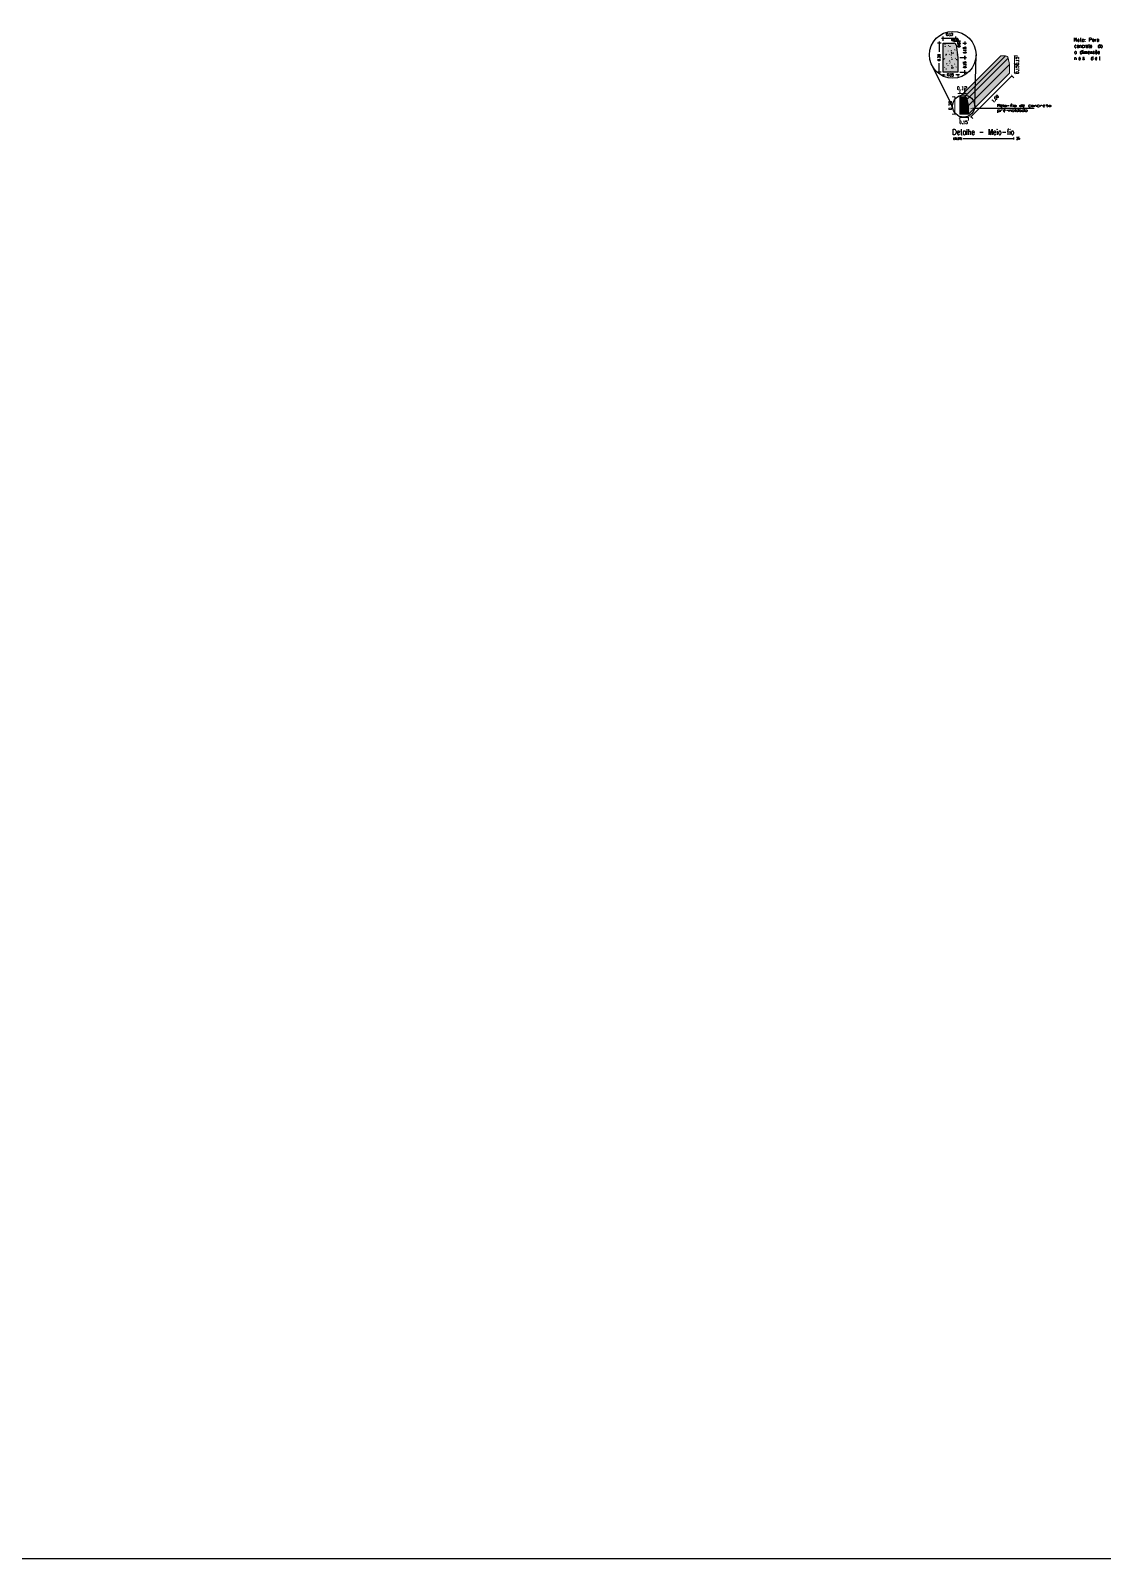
# Model space of a CAD drawing. Header units: feet. Extents: x 203667 to 205527, y 9204857 to 9205156.
# Drawn here: x 203701.42 to 203719.94, y 9204889.59 to 9204915.99 of the extents above; entities that cross this region are included whole.
import ezdxf

# ---------------------------------------------------------------- set-up
doc = ezdxf.new("R2010")
doc.units = ezdxf.units.FT
doc.header["$LTSCALE"] = 0.3
doc.header["$MEASUREMENT"] = 0
doc.linetypes.add('CONTINUO', pattern=[0])
for name, color, linetype in [('Estacas', 7, 'CONTINUO'), ('PDF2_0', 7, 'Continuous'), ('PDF2_A_Cotas', 7, 'Continuous'), ('PDF2_A_Texto', 7, 'Continuous')]:
    doc.layers.add(name, color=color, linetype=linetype)

msp = doc.modelspace()

# ---------------------------------------------------------------- hatches: boundary and pattern name
at = {"layer": 'PDF2_0', "transparency": 33554559}
for points in [[(203717.197, 9204915.863), (203717.195, 9204915.864), (203717.183, 9204915.851), (203717.184, 9204915.85)], [(203717.366, 9204915.8), (203717.367, 9204915.797), (203717.38, 9204915.81), (203717.379, 9204915.811)], [(203717.402, 9204915.851), (203717.403, 9204915.85), (203717.416, 9204915.863), (203717.415, 9204915.864)], [(203717.417, 9204915.81), (203717.416, 9204915.811), (203717.403, 9204915.8), (203717.405, 9204915.797)], [(203717.123, 9204915.765), (203717.124, 9204915.766), (203717.112, 9204915.778), (203717.11, 9204915.777)], [(203717.436, 9204915.778), (203717.435, 9204915.776), (203717.448, 9204915.765), (203717.449, 9204915.766)], [(203717.448, 9204915.731), (203717.449, 9204915.732), (203717.436, 9204915.744), (203717.435, 9204915.743)], [(203717.568, 9204915.765), (203717.57, 9204915.766), (203717.558, 9204915.778), (203717.557, 9204915.777)], [(203718.438, 9204915.53), (203718.441, 9204915.534), (203718.406, 9204915.569), (203718.402, 9204915.565)], [(203717.112, 9204915.278), (203717.11, 9204915.276), (203717.123, 9204915.264), (203717.124, 9204915.265)], [(203717.557, 9204915.527), (203717.568, 9204915.514), (203717.57, 9204915.515), (203717.558, 9204915.528)], [(203717.558, 9204915.278), (203717.557, 9204915.276), (203717.568, 9204915.264), (203717.57, 9204915.265)], [(203718.441, 9204915.384), (203718.406, 9204915.419), (203718.402, 9204915.414), (203718.438, 9204915.38)], [(203717.197, 9204915.227), (203717.195, 9204915.228), (203717.183, 9204915.216), (203717.184, 9204915.215)], [(203717.433, 9204915.216), (203717.434, 9204915.215), (203717.447, 9204915.227), (203717.446, 9204915.228)], [(203718.373, 9204915.183), (203718.379, 9204915.183), (203718.379, 9204915.233), (203718.373, 9204915.233)], [(203718.406, 9204915.268), (203718.402, 9204915.265), (203718.438, 9204915.229), (203718.441, 9204915.234)], [(203717.407, 9204914.823), (203717.411, 9204914.826), (203717.376, 9204914.861), (203717.373, 9204914.858)], [(203717.458, 9204914.886), (203717.461, 9204914.881), (203717.496, 9204914.916), (203717.493, 9204914.92)], [(203717.576, 9204914.916), (203717.571, 9204914.92), (203717.537, 9204914.886), (203717.541, 9204914.881)], [(203717.376, 9204914.561), (203717.373, 9204914.558), (203717.407, 9204914.523), (203717.411, 9204914.526)], [(203717.496, 9204914.5), (203717.493, 9204914.504), (203717.458, 9204914.469), (203717.461, 9204914.466)], [(203717.607, 9204914.469), (203717.612, 9204914.466), (203717.647, 9204914.5), (203717.642, 9204914.504)], [(203717.671, 9204914.525), (203717.666, 9204914.525), (203717.666, 9204914.476), (203717.671, 9204914.476)]]:
    msp.add_hatch(color=256, dxfattribs=at).paths.add_polyline_path(points)
at = {"layer": 'PDF2_0', "true_color": 0xf2f2f2, "transparency": 33554559}
msp.add_hatch(color=7, dxfattribs=at).paths.add_polyline_path([(203717.383, 9204915.771), (203717.19, 9204915.771), (203717.19, 9204915.271), (203717.44, 9204915.271), (203717.44, 9204915.521), (203717.411, 9204915.738), (203717.409, 9204915.749), (203717.406, 9204915.754), (203717.403, 9204915.759), (203717.399, 9204915.764), (203717.394, 9204915.767)])
at = {"layer": 'PDF2_A_Cotas', "true_color": 0xdfdfdf, "transparency": 33554559}
msp.add_hatch(color=254, dxfattribs=at).paths.add_polyline_path([(203718.334, 9204915.4), (203718.312, 9204915.509), (203718.31, 9204915.518), (203718.305, 9204915.527), (203718.298, 9204915.535), (203718.291, 9204915.541), (203718.282, 9204915.546), (203718.273, 9204915.549), (203718.184, 9204915.549), (203717.477, 9204914.842), (203717.557, 9204914.842), (203717.566, 9204914.841), (203717.576, 9204914.838), (203717.584, 9204914.834), (203717.592, 9204914.827), (203717.598, 9204914.82), (203717.602, 9204914.811), (203717.605, 9204914.802), (203717.628, 9204914.692), (203717.736, 9204914.802), (203717.746, 9204914.811), (203717.777, 9204914.841), (203717.628, 9204914.692), (203717.628, 9204914.542), (203717.777, 9204914.692), (203718.334, 9204915.249)])
at = {"layer": 'PDF2_A_Cotas', "true_color": 0xc6c7ca, "transparency": 33554559}
msp.add_hatch(color=9, dxfattribs=at).paths.add_polyline_path([(203717.557, 9204914.842), (203717.477, 9204914.842), (203717.477, 9204914.542), (203717.628, 9204914.542), (203717.628, 9204914.692), (203717.605, 9204914.802), (203717.602, 9204914.811), (203717.598, 9204914.82), (203717.592, 9204914.827), (203717.584, 9204914.834), (203717.576, 9204914.838), (203717.566, 9204914.841)])

# ---------------------------------------------------------------- linework, layer by layer
at = {"layer": 'Estacas'}
msp.add_lwpolyline([(203667.39, 9204889.591), (203738.497, 9204889.591), (203738.497, 9204941.978), (203667.39, 9204941.978)], close=True, dxfattribs=at)
at = {"layer": 'PDF2_0', "lineweight": 25}
for points in [[(203717.161, 9204915.857), (203717.438, 9204915.857)], [(203717.19, 9204915.809), (203717.19, 9204915.886)], [(203717.282, 9204915.899), (203717.282, 9204915.905)], [(203717.296, 9204915.934), (203717.303, 9204915.94), (203717.303, 9204915.899)], [(203717.296, 9204915.899), (203717.31, 9204915.899)], [(203717.324, 9204915.934), (203717.33, 9204915.94), (203717.345, 9204915.94), (203717.351, 9204915.934), (203717.351, 9204915.926), (203717.345, 9204915.919), (203717.338, 9204915.919)], [(203717.345, 9204915.919), (203717.351, 9204915.913), (203717.351, 9204915.905), (203717.345, 9204915.899), (203717.33, 9204915.899), (203717.324, 9204915.905)], [(203717.374, 9204915.805), (203717.361, 9204915.805)], [(203717.373, 9204915.806), (203717.373, 9204915.813)], [(203717.374, 9204915.805), (203717.374, 9204915.833)], [(203717.374, 9204915.805), (203717.411, 9204915.805)], [(203717.41, 9204915.857), (203717.41, 9204915.886)], [(203717.411, 9204915.805), (203717.411, 9204915.833)], [(203717.411, 9204915.805), (203717.423, 9204915.805)], [(203717.421, 9204915.841), (203717.428, 9204915.848), (203717.441, 9204915.848), (203717.449, 9204915.841), (203717.449, 9204915.834), (203717.441, 9204915.827), (203717.428, 9204915.827), (203717.421, 9204915.82), (203717.421, 9204915.806), (203717.449, 9204915.806)], [(203717.448, 9204915.786), (203717.441, 9204915.793), (203717.441, 9204915.807), (203717.448, 9204915.813), (203717.455, 9204915.813), (203717.462, 9204915.807), (203717.462, 9204915.793), (203717.469, 9204915.786), (203717.483, 9204915.786), (203717.483, 9204915.813)], [(203717.153, 9204915.771), (203717.088, 9204915.771)], [(203717.104, 9204915.514), (203717.096, 9204915.521), (203717.096, 9204915.535), (203717.104, 9204915.541), (203717.11, 9204915.541), (203717.118, 9204915.535), (203717.118, 9204915.528)], [(203717.118, 9204915.801), (203717.118, 9204915.619)], [(203717.118, 9204915.535), (203717.125, 9204915.541), (203717.131, 9204915.541), (203717.139, 9204915.535), (203717.139, 9204915.521), (203717.131, 9204915.514)], [(203717.411, 9204915.738), (203717.44, 9204915.521), (203717.44, 9204915.271), (203717.19, 9204915.271), (203717.19, 9204915.771), (203717.377, 9204915.771)], [(203717.442, 9204915.771), (203717.442, 9204915.784)], [(203717.442, 9204915.771), (203717.471, 9204915.771)], [(203717.442, 9204915.771), (203717.442, 9204915.738)], [(203717.442, 9204915.738), (203717.471, 9204915.738)], [(203717.442, 9204915.738), (203717.442, 9204915.725)], [(203717.483, 9204915.737), (203717.476, 9204915.737)], [(203717.528, 9204915.771), (203717.593, 9204915.771)], [(203717.577, 9204915.67), (203717.584, 9204915.678), (203717.584, 9204915.692), (203717.577, 9204915.698), (203717.563, 9204915.698), (203717.557, 9204915.692), (203717.557, 9204915.67), (203717.542, 9204915.67), (203717.542, 9204915.698)], [(203717.549, 9204915.643), (203717.542, 9204915.649), (203717.584, 9204915.649)], [(203717.563, 9204915.801), (203717.563, 9204915.74)], [(203717.563, 9204915.492), (203717.563, 9204915.552)], [(203717.563, 9204915.55), (203717.563, 9204915.49)], [(203717.584, 9204915.629), (203717.577, 9204915.629)], [(203717.584, 9204915.643), (203717.584, 9204915.657)], [(203717.734, 9204914.681), (203717.758, 9204915.568)], [(203717.35, 9204914.681), (203716.992, 9204915.389)], [(203717.118, 9204915.242), (203717.118, 9204915.424)], [(203717.139, 9204915.5), (203717.131, 9204915.5)], [(203717.477, 9204915.521), (203717.593, 9204915.521)], [(203717.477, 9204915.521), (203717.593, 9204915.521)], [(203717.577, 9204915.42), (203717.584, 9204915.427), (203717.584, 9204915.441), (203717.577, 9204915.448), (203717.563, 9204915.448), (203717.557, 9204915.441), (203717.557, 9204915.42), (203717.542, 9204915.42), (203717.542, 9204915.448)], [(203717.549, 9204915.392), (203717.542, 9204915.4), (203717.584, 9204915.4)], [(203717.563, 9204915.242), (203717.563, 9204915.302)], [(203717.584, 9204915.378), (203717.577, 9204915.378)], [(203717.584, 9204915.392), (203717.584, 9204915.406)], [(203717.153, 9204915.271), (203717.088, 9204915.271)], [(203717.161, 9204915.221), (203717.221, 9204915.221)], [(203717.19, 9204915.234), (203717.19, 9204915.192)], [(203717.297, 9204915.202), (203717.297, 9204915.209)], [(203717.311, 9204915.237), (203717.319, 9204915.244), (203717.319, 9204915.202)], [(203717.311, 9204915.202), (203717.325, 9204915.202)], [(203717.339, 9204915.209), (203717.346, 9204915.202), (203717.36, 9204915.202), (203717.367, 9204915.209), (203717.367, 9204915.223), (203717.36, 9204915.23), (203717.339, 9204915.23), (203717.339, 9204915.244), (203717.367, 9204915.244)], [(203717.469, 9204915.221), (203717.409, 9204915.221)], [(203717.44, 9204915.234), (203717.44, 9204915.192)], [(203717.477, 9204915.271), (203717.593, 9204915.271)], [(203717.628, 9204914.542), (203717.477, 9204914.542)]]:
    msp.add_lwpolyline(points, dxfattribs=at)
for points in [[(203717.254, 9204915.899), (203717.248, 9204915.905), (203717.248, 9204915.934), (203717.254, 9204915.94), (203717.262, 9204915.94), (203717.268, 9204915.934), (203717.268, 9204915.905), (203717.262, 9204915.899)], [(203717.344, 9204915.806), (203717.338, 9204915.813), (203717.338, 9204915.841), (203717.344, 9204915.848), (203717.351, 9204915.848), (203717.358, 9204915.841), (203717.358, 9204915.813), (203717.351, 9204915.806)], [(203717.393, 9204915.806), (203717.386, 9204915.813), (203717.386, 9204915.841), (203717.393, 9204915.848), (203717.4, 9204915.848), (203717.406, 9204915.841), (203717.406, 9204915.813), (203717.4, 9204915.806)], [(203717.139, 9204915.563), (203717.131, 9204915.556), (203717.104, 9204915.556), (203717.096, 9204915.563), (203717.096, 9204915.57), (203717.104, 9204915.576), (203717.131, 9204915.576), (203717.139, 9204915.57)], [(203717.483, 9204915.758), (203717.476, 9204915.751), (203717.448, 9204915.751), (203717.441, 9204915.758), (203717.441, 9204915.765), (203717.448, 9204915.772), (203717.476, 9204915.772), (203717.483, 9204915.765)], [(203717.483, 9204915.71), (203717.476, 9204915.702), (203717.448, 9204915.702), (203717.441, 9204915.71), (203717.441, 9204915.716), (203717.448, 9204915.723), (203717.476, 9204915.723), (203717.483, 9204915.716)], [(203717.584, 9204915.601), (203717.577, 9204915.594), (203717.549, 9204915.594), (203717.542, 9204915.601), (203717.542, 9204915.608), (203717.549, 9204915.614), (203717.577, 9204915.614), (203717.584, 9204915.608)], [(203717.139, 9204915.473), (203717.131, 9204915.465), (203717.104, 9204915.465), (203717.096, 9204915.473), (203717.096, 9204915.479), (203717.104, 9204915.486), (203717.131, 9204915.486), (203717.139, 9204915.479)], [(203717.584, 9204915.351), (203717.577, 9204915.344), (203717.549, 9204915.344), (203717.542, 9204915.351), (203717.542, 9204915.357), (203717.549, 9204915.365), (203717.577, 9204915.365), (203717.584, 9204915.357)], [(203717.27, 9204915.202), (203717.263, 9204915.209), (203717.263, 9204915.237), (203717.27, 9204915.244), (203717.276, 9204915.244), (203717.284, 9204915.237), (203717.284, 9204915.209), (203717.276, 9204915.202)]]:
    msp.add_lwpolyline(points, close=True, dxfattribs=at)
at = {"layer": 'PDF2_0', "color": 8, "lineweight": 0, "true_color": 0x707070}
for points in [[(203717.19, 9204915.71), (203717.195, 9204915.714)], [(203717.19, 9204915.688), (203717.196, 9204915.689)], [(203717.194, 9204915.647), (203717.19, 9204915.65)], [(203717.221, 9204915.743), (203717.216, 9204915.753)], [(203717.221, 9204915.705), (203717.22, 9204915.717)], [(203717.222, 9204915.71), (203717.231, 9204915.716)], [(203717.234, 9204915.555), (203717.233, 9204915.568)], [(203717.236, 9204915.56), (203717.244, 9204915.567)], [(203717.237, 9204915.571), (203717.242, 9204915.583)], [(203717.242, 9204915.573), (203717.252, 9204915.575)], [(203717.277, 9204915.629), (203717.273, 9204915.639)], [(203717.286, 9204915.724), (203717.277, 9204915.73)], [(203717.3, 9204915.574), (203717.291, 9204915.581)], [(203717.299, 9204915.709), (203717.304, 9204915.72)], [(203717.304, 9204915.711), (203717.313, 9204915.712)], [(203717.326, 9204915.632), (203717.325, 9204915.645)], [(203717.339, 9204915.604), (203717.326, 9204915.614)], [(203717.328, 9204915.638), (203717.336, 9204915.644)], [(203717.329, 9204915.556), (203717.329, 9204915.575)], [(203717.332, 9204915.586), (203717.345, 9204915.594)], [(203717.339, 9204915.766), (203717.336, 9204915.771)], [(203717.355, 9204915.594), (203717.36, 9204915.606)], [(203717.361, 9204915.596), (203717.37, 9204915.597)], [(203717.392, 9204915.651), (203717.382, 9204915.658)], [(203717.396, 9204915.651), (203717.391, 9204915.661)], [(203717.432, 9204915.56), (203717.431, 9204915.573)], [(203717.433, 9204915.566), (203717.434, 9204915.566)], [(203717.193, 9204915.498), (203717.19, 9204915.5)], [(203717.19, 9204915.481), (203717.199, 9204915.488)], [(203717.19, 9204915.438), (203717.192, 9204915.438)], [(203717.198, 9204915.273), (203717.19, 9204915.279)], [(203717.208, 9204915.497), (203717.199, 9204915.503)], [(203717.217, 9204915.492), (203717.212, 9204915.501)], [(203717.22, 9204915.348), (203717.212, 9204915.354)], [(203717.233, 9204915.319), (203717.238, 9204915.331)], [(203717.238, 9204915.321), (203717.248, 9204915.323)], [(203717.248, 9204915.406), (203717.247, 9204915.419)], [(203717.249, 9204915.411), (203717.256, 9204915.418)], [(203717.273, 9204915.377), (203717.269, 9204915.387)], [(203717.294, 9204915.457), (203717.3, 9204915.468)], [(203717.3, 9204915.459), (203717.309, 9204915.461)], [(203717.312, 9204915.425), (203717.304, 9204915.43)], [(203717.326, 9204915.275), (203717.317, 9204915.281)], [(203717.334, 9204915.515), (203717.33, 9204915.524)], [(203717.343, 9204915.378), (203717.33, 9204915.389)], [(203717.333, 9204915.331), (203717.333, 9204915.35)], [(203717.338, 9204915.36), (203717.349, 9204915.369)], [(203717.34, 9204915.483), (203717.339, 9204915.496)], [(203717.341, 9204915.488), (203717.348, 9204915.495)], [(203717.35, 9204915.343), (203717.356, 9204915.354)], [(203717.352, 9204915.333), (203717.351, 9204915.346)], [(203717.355, 9204915.338), (203717.362, 9204915.345)], [(203717.357, 9204915.345), (203717.366, 9204915.347)], [(203717.392, 9204915.401), (203717.386, 9204915.41)], [(203717.404, 9204915.502), (203717.396, 9204915.508)], [(203717.417, 9204915.352), (203717.409, 9204915.358)], [(203717.412, 9204915.48), (203717.417, 9204915.492)], [(203717.417, 9204915.482), (203717.428, 9204915.483)], [(203717.326, 9204915.271), (203717.326, 9204915.273)]]:
    msp.add_lwpolyline(points, dxfattribs=at)
at = {"layer": 'PDF2_0', "lineweight": 25}
for centre, radius in [((203717.354, 9204915.568), 0.404), ((203717.542, 9204914.682), 0.192)]:
    msp.add_circle(centre, radius, dxfattribs=at)
msp.add_arc((203717.376, 9204915.739), 0.0333, 359.714, 96.7892, dxfattribs=at)
at = {"layer": 'PDF2_A_Cotas', "lineweight": 5}
for points in [[(203717.477, 9204914.842), (203718.184, 9204915.549)], [(203717.557, 9204914.842), (203718.263, 9204915.549), (203718.184, 9204915.549)], [(203717.605, 9204914.802), (203718.312, 9204915.509), (203718.334, 9204915.4), (203718.334, 9204915.249)], [(203717.628, 9204914.692), (203718.334, 9204915.4)], [(203718.485, 9204915.497), (203718.494, 9204915.505), (203718.494, 9204915.521), (203718.485, 9204915.53), (203718.469, 9204915.53), (203718.46, 9204915.521), (203718.46, 9204915.497), (203718.444, 9204915.497), (203718.444, 9204915.53)], [(203718.453, 9204915.463), (203718.444, 9204915.472), (203718.494, 9204915.472)], [(203718.485, 9204915.347), (203718.494, 9204915.355), (203718.494, 9204915.372), (203718.485, 9204915.38), (203718.469, 9204915.38), (203718.46, 9204915.372), (203718.46, 9204915.347), (203718.444, 9204915.347), (203718.444, 9204915.38)], [(203718.453, 9204915.313), (203718.444, 9204915.321), (203718.494, 9204915.321)], [(203718.485, 9204915.446), (203718.494, 9204915.446), (203718.502, 9204915.439)], [(203718.485, 9204915.297), (203718.494, 9204915.297), (203718.502, 9204915.289)], [(203718.494, 9204915.463), (203718.494, 9204915.48)], [(203718.494, 9204915.313), (203718.494, 9204915.33)], [(203717.516, 9204915.01), (203717.527, 9204915.021), (203717.527, 9204914.961)], [(203717.557, 9204915.01), (203717.567, 9204915.021), (203717.586, 9204915.021), (203717.597, 9204915.01), (203717.597, 9204915.001), (203717.586, 9204914.99), (203717.567, 9204914.99), (203717.557, 9204914.981), (203717.557, 9204914.961), (203717.597, 9204914.961)], [(203717.628, 9204914.542), (203718.334, 9204915.249)], [(203717.628, 9204914.542), (203717.477, 9204914.542), (203717.477, 9204914.842), (203717.557, 9204914.842)], [(203717.496, 9204914.971), (203717.496, 9204914.961), (203717.487, 9204914.951)], [(203717.516, 9204914.961), (203717.537, 9204914.961)], [(203717.605, 9204914.802), (203717.628, 9204914.692), (203717.628, 9204914.542)], [(203718.034, 9204914.781), (203718.034, 9204914.792), (203718.069, 9204914.758)], [(203718.063, 9204914.751), (203718.075, 9204914.763)], [(203718.087, 9204914.787), (203718.093, 9204914.781), (203718.093, 9204914.769)], [(203717.292, 9204914.688), (203717.284, 9204914.696), (203717.284, 9204914.713), (203717.292, 9204914.722), (203717.3, 9204914.722), (203717.308, 9204914.713), (203717.308, 9204914.705)], [(203717.308, 9204914.713), (203717.317, 9204914.722), (203717.325, 9204914.722), (203717.333, 9204914.713), (203717.333, 9204914.696), (203717.325, 9204914.688)], [(203717.325, 9204914.671), (203717.333, 9204914.671), (203717.342, 9204914.662)], [(203717.525, 9204914.386), (203717.525, 9204914.378), (203717.516, 9204914.369)], [(203717.541, 9204914.419), (203717.549, 9204914.427), (203717.549, 9204914.378)], [(203717.541, 9204914.378), (203717.558, 9204914.378)], [(203717.575, 9204914.386), (203717.583, 9204914.378), (203717.599, 9204914.378), (203717.607, 9204914.386), (203717.607, 9204914.403), (203717.599, 9204914.412), (203717.575, 9204914.412), (203717.575, 9204914.427), (203717.607, 9204914.427)]]:
    msp.add_lwpolyline(points, dxfattribs=at)
at = {"layer": 'PDF2_A_Cotas', "lineweight": 0}
for points in [[(203718.417, 9204915.549), (203718.472, 9204915.549)], [(203718.422, 9204915.394), (203718.422, 9204915.554)], [(203718.417, 9204915.4), (203718.472, 9204915.4)], [(203718.417, 9204915.4), (203718.472, 9204915.4)], [(203718.422, 9204915.244), (203718.422, 9204915.404)], [(203717.666, 9204914.497), (203718.38, 9204915.211)], [(203718.372, 9204915.211), (203718.411, 9204915.172)], [(203718.417, 9204915.249), (203718.472, 9204915.249)], [(203717.397, 9204914.842), (203717.342, 9204914.842)], [(203717.392, 9204914.536), (203717.392, 9204914.847)], [(203717.477, 9204914.9), (203717.442, 9204914.9)], [(203717.477, 9204914.896), (203717.477, 9204914.951)], [(203717.592, 9204914.9), (203717.557, 9204914.9), (203717.477, 9204914.9)], [(203717.557, 9204914.896), (203717.557, 9204914.951)], [(203717.397, 9204914.542), (203717.342, 9204914.542)], [(203717.472, 9204914.485), (203717.632, 9204914.485)], [(203717.477, 9204914.49), (203717.477, 9204914.435)], [(203717.628, 9204914.49), (203717.628, 9204914.435)], [(203717.666, 9204914.504), (203717.704, 9204914.466)]]:
    msp.add_lwpolyline(points, dxfattribs=at)
at = {"layer": 'PDF2_A_Cotas', "lineweight": 5}
for points in [[(203718.494, 9204915.405), (203718.485, 9204915.396), (203718.453, 9204915.396), (203718.444, 9204915.405), (203718.444, 9204915.413), (203718.453, 9204915.422), (203718.485, 9204915.422), (203718.494, 9204915.413)], [(203717.447, 9204914.961), (203717.437, 9204914.971), (203717.437, 9204915.01), (203717.447, 9204915.021), (203717.457, 9204915.021), (203717.467, 9204915.01), (203717.467, 9204914.971), (203717.457, 9204914.961)], [(203718.494, 9204915.255), (203718.485, 9204915.246), (203718.453, 9204915.246), (203718.444, 9204915.255), (203718.444, 9204915.263), (203718.453, 9204915.272), (203718.485, 9204915.272), (203718.494, 9204915.263)], [(203717.333, 9204914.746), (203717.325, 9204914.737), (203717.292, 9204914.737), (203717.284, 9204914.746), (203717.284, 9204914.754), (203717.292, 9204914.763), (203717.325, 9204914.763), (203717.333, 9204914.754)], [(203718.11, 9204914.799), (203718.098, 9204914.799), (203718.075, 9204914.822), (203718.075, 9204914.834), (203718.08, 9204914.84), (203718.093, 9204914.84), (203718.116, 9204914.817), (203718.116, 9204914.804)], [(203718.14, 9204914.828), (203718.128, 9204914.828), (203718.105, 9204914.852), (203718.105, 9204914.863), (203718.11, 9204914.87), (203718.122, 9204914.87), (203718.146, 9204914.845), (203718.146, 9204914.834)], [(203717.333, 9204914.63), (203717.325, 9204914.621), (203717.292, 9204914.621), (203717.284, 9204914.63), (203717.284, 9204914.638), (203717.292, 9204914.646), (203717.325, 9204914.646), (203717.333, 9204914.638)], [(203717.483, 9204914.378), (203717.474, 9204914.386), (203717.474, 9204914.419), (203717.483, 9204914.427), (203717.491, 9204914.427), (203717.5, 9204914.419), (203717.5, 9204914.386), (203717.491, 9204914.378)]]:
    msp.add_lwpolyline(points, close=True, dxfattribs=at)
for centre in [(203718.263, 9204915.5), (203717.556, 9204914.793)]:
    msp.add_arc(centre, 0.0502, 11.3102, 90.0001, dxfattribs=at)
at = {"layer": 'PDF2_A_Texto', "lineweight": 25}
for points in [[(203719.46, 9204915.796), (203719.46, 9204915.86), (203719.491, 9204915.796), (203719.491, 9204915.86)], [(203719.557, 9204915.839), (203719.573, 9204915.839)], [(203719.563, 9204915.86), (203719.563, 9204915.808), (203719.565, 9204915.8), (203719.57, 9204915.796), (203719.575, 9204915.796)], [(203719.617, 9204915.829), (203719.613, 9204915.835), (203719.608, 9204915.839), (203719.601, 9204915.839), (203719.597, 9204915.835), (203719.592, 9204915.829), (203719.59, 9204915.821), (203719.59, 9204915.814), (203719.592, 9204915.806), (203719.597, 9204915.8), (203719.601, 9204915.796), (203719.608, 9204915.796), (203719.613, 9204915.8), (203719.617, 9204915.806)], [(203719.617, 9204915.839), (203719.617, 9204915.796)], [(203719.718, 9204915.796), (203719.718, 9204915.86), (203719.738, 9204915.86), (203719.745, 9204915.857), (203719.747, 9204915.853), (203719.75, 9204915.848), (203719.75, 9204915.839), (203719.747, 9204915.832), (203719.745, 9204915.829), (203719.738, 9204915.827), (203719.718, 9204915.827)], [(203719.794, 9204915.839), (203719.794, 9204915.796)], [(203719.816, 9204915.839), (203719.816, 9204915.796)], [(203719.816, 9204915.821), (203719.818, 9204915.829), (203719.824, 9204915.835), (203719.828, 9204915.839), (203719.834, 9204915.839)], [(203719.874, 9204915.839), (203719.874, 9204915.796)], [(203719.487, 9204915.724), (203719.483, 9204915.73), (203719.479, 9204915.733), (203719.471, 9204915.733), (203719.467, 9204915.73), (203719.463, 9204915.724), (203719.46, 9204915.715), (203719.46, 9204915.709), (203719.463, 9204915.7), (203719.467, 9204915.694), (203719.471, 9204915.691), (203719.479, 9204915.691), (203719.483, 9204915.694), (203719.487, 9204915.7)], [(203719.487, 9204915.619), (203719.483, 9204915.624), (203719.479, 9204915.627), (203719.471, 9204915.627), (203719.467, 9204915.624), (203719.463, 9204915.619), (203719.46, 9204915.609), (203719.46, 9204915.603), (203719.463, 9204915.594), (203719.467, 9204915.588), (203719.471, 9204915.585), (203719.479, 9204915.585), (203719.483, 9204915.588), (203719.487, 9204915.594)], [(203719.487, 9204915.627), (203719.487, 9204915.585)], [(203719.546, 9204915.733), (203719.546, 9204915.691)], [(203719.546, 9204915.721), (203719.554, 9204915.73), (203719.558, 9204915.733), (203719.564, 9204915.733), (203719.57, 9204915.73), (203719.572, 9204915.721), (203719.572, 9204915.691)], [(203719.582, 9204915.619), (203719.577, 9204915.624), (203719.573, 9204915.627), (203719.567, 9204915.627), (203719.561, 9204915.624), (203719.557, 9204915.619), (203719.555, 9204915.609), (203719.555, 9204915.603), (203719.557, 9204915.594), (203719.561, 9204915.588), (203719.567, 9204915.585), (203719.573, 9204915.585), (203719.577, 9204915.588), (203719.582, 9204915.594)], [(203719.582, 9204915.648), (203719.582, 9204915.585)], [(203719.615, 9204915.724), (203719.611, 9204915.73), (203719.606, 9204915.733), (203719.599, 9204915.733), (203719.595, 9204915.73), (203719.59, 9204915.724), (203719.588, 9204915.715), (203719.588, 9204915.709), (203719.59, 9204915.7), (203719.595, 9204915.694), (203719.599, 9204915.691), (203719.606, 9204915.691), (203719.611, 9204915.694), (203719.615, 9204915.7)], [(203719.603, 9204915.624), (203719.603, 9204915.585)], [(203719.623, 9204915.627), (203719.623, 9204915.585)], [(203719.623, 9204915.615), (203719.629, 9204915.624), (203719.633, 9204915.627), (203719.641, 9204915.627), (203719.645, 9204915.624), (203719.647, 9204915.615), (203719.647, 9204915.585)], [(203719.631, 9204915.733), (203719.631, 9204915.691)], [(203719.631, 9204915.715), (203719.633, 9204915.724), (203719.637, 9204915.73), (203719.643, 9204915.733), (203719.649, 9204915.733)], [(203719.647, 9204915.615), (203719.654, 9204915.624), (203719.659, 9204915.627), (203719.665, 9204915.627), (203719.67, 9204915.624), (203719.672, 9204915.615), (203719.672, 9204915.585)], [(203719.659, 9204915.715), (203719.686, 9204915.715), (203719.686, 9204915.721), (203719.684, 9204915.727), (203719.681, 9204915.73), (203719.677, 9204915.733), (203719.67, 9204915.733), (203719.665, 9204915.73), (203719.661, 9204915.724), (203719.659, 9204915.715), (203719.659, 9204915.709), (203719.661, 9204915.7), (203719.665, 9204915.694), (203719.67, 9204915.691), (203719.677, 9204915.691), (203719.681, 9204915.694), (203719.686, 9204915.7)], [(203719.69, 9204915.609), (203719.717, 9204915.609), (203719.717, 9204915.615), (203719.715, 9204915.622), (203719.713, 9204915.624), (203719.708, 9204915.627), (203719.701, 9204915.627), (203719.697, 9204915.624), (203719.692, 9204915.619), (203719.69, 9204915.609), (203719.69, 9204915.603), (203719.692, 9204915.594), (203719.697, 9204915.588), (203719.701, 9204915.585), (203719.708, 9204915.585), (203719.713, 9204915.588), (203719.717, 9204915.594)], [(203719.698, 9204915.733), (203719.714, 9204915.733)], [(203719.704, 9204915.754), (203719.704, 9204915.703), (203719.706, 9204915.694), (203719.711, 9204915.691), (203719.716, 9204915.691)], [(203719.735, 9204915.627), (203719.735, 9204915.585)], [(203719.735, 9204915.615), (203719.742, 9204915.624), (203719.746, 9204915.627), (203719.753, 9204915.627), (203719.758, 9204915.624), (203719.76, 9204915.615), (203719.76, 9204915.585)], [(203719.772, 9204915.542), (203719.772, 9204915.479)], [(203719.802, 9204915.619), (203719.8, 9204915.624), (203719.794, 9204915.627), (203719.787, 9204915.627), (203719.78, 9204915.624), (203719.778, 9204915.619), (203719.78, 9204915.612), (203719.784, 9204915.609), (203719.796, 9204915.606), (203719.8, 9204915.603), (203719.802, 9204915.597), (203719.802, 9204915.594), (203719.8, 9204915.588), (203719.794, 9204915.585), (203719.787, 9204915.585), (203719.78, 9204915.588), (203719.778, 9204915.594)], [(203719.846, 9204915.619), (203719.841, 9204915.624), (203719.836, 9204915.627), (203719.83, 9204915.627), (203719.826, 9204915.624), (203719.82, 9204915.619), (203719.818, 9204915.609), (203719.818, 9204915.603), (203719.82, 9204915.594), (203719.826, 9204915.588), (203719.83, 9204915.585), (203719.836, 9204915.585), (203719.841, 9204915.588), (203719.846, 9204915.594)], [(203719.82, 9204915.64), (203719.828, 9204915.648), (203719.83, 9204915.648), (203719.836, 9204915.64), (203719.838, 9204915.64), (203719.846, 9204915.648)], [(203719.846, 9204915.627), (203719.846, 9204915.585)], [(203719.893, 9204915.724), (203719.889, 9204915.73), (203719.884, 9204915.733), (203719.878, 9204915.733), (203719.873, 9204915.73), (203719.868, 9204915.724), (203719.866, 9204915.715), (203719.866, 9204915.709), (203719.868, 9204915.7), (203719.873, 9204915.694), (203719.878, 9204915.691), (203719.884, 9204915.691), (203719.889, 9204915.694), (203719.893, 9204915.7)], [(203719.89, 9204915.542), (203719.89, 9204915.492), (203719.892, 9204915.482), (203719.898, 9204915.479), (203719.902, 9204915.479)], [(203719.893, 9204915.754), (203719.893, 9204915.691)], [(203719.46, 9204915.521), (203719.46, 9204915.479)], [(203719.46, 9204915.51), (203719.467, 9204915.519), (203719.471, 9204915.521), (203719.479, 9204915.521), (203719.483, 9204915.519), (203719.485, 9204915.51), (203719.485, 9204915.479)], [(203719.626, 9204915.513), (203719.624, 9204915.519), (203719.617, 9204915.521), (203719.61, 9204915.521), (203719.604, 9204915.519), (203719.601, 9204915.513), (203719.604, 9204915.506), (203719.608, 9204915.503), (203719.619, 9204915.5), (203719.624, 9204915.498), (203719.626, 9204915.492), (203719.626, 9204915.488), (203719.624, 9204915.482), (203719.617, 9204915.479), (203719.61, 9204915.479), (203719.604, 9204915.482), (203719.601, 9204915.488)], [(203719.772, 9204915.513), (203719.768, 9204915.519), (203719.763, 9204915.521), (203719.756, 9204915.521), (203719.752, 9204915.519), (203719.747, 9204915.513), (203719.745, 9204915.503), (203719.745, 9204915.498), (203719.747, 9204915.488), (203719.752, 9204915.482), (203719.756, 9204915.479), (203719.763, 9204915.479), (203719.768, 9204915.482), (203719.772, 9204915.488)], [(203719.816, 9204915.503), (203719.844, 9204915.503), (203719.844, 9204915.51), (203719.842, 9204915.516), (203719.839, 9204915.519), (203719.834, 9204915.521), (203719.828, 9204915.521), (203719.824, 9204915.519), (203719.818, 9204915.513), (203719.816, 9204915.503), (203719.816, 9204915.498), (203719.818, 9204915.488), (203719.824, 9204915.482), (203719.828, 9204915.479), (203719.834, 9204915.479), (203719.839, 9204915.482), (203719.844, 9204915.488)], [(203719.884, 9204915.521), (203719.9, 9204915.521)], [(203717.736, 9204914.645), (203718.763, 9204914.645)], [(203718.131, 9204914.669), (203718.131, 9204914.718), (203718.148, 9204914.686), (203718.165, 9204914.718), (203718.165, 9204914.669)], [(203718.131, 9204914.568), (203718.131, 9204914.619)], [(203718.131, 9204914.61), (203718.14, 9204914.619), (203718.156, 9204914.619), (203718.165, 9204914.61), (203718.165, 9204914.594), (203718.156, 9204914.585), (203718.131, 9204914.585)], [(203718.181, 9204914.686), (203718.206, 9204914.686), (203718.215, 9204914.694), (203718.206, 9204914.701), (203718.189, 9204914.701), (203718.181, 9204914.694), (203718.181, 9204914.677), (203718.189, 9204914.669), (203718.206, 9204914.669)], [(203718.181, 9204914.585), (203718.181, 9204914.619)], [(203718.181, 9204914.602), (203718.198, 9204914.619), (203718.206, 9204914.619), (203718.215, 9204914.61)], [(203718.232, 9204914.71), (203718.232, 9204914.718)], [(203718.232, 9204914.669), (203718.232, 9204914.701)], [(203718.232, 9204914.602), (203718.256, 9204914.602), (203718.264, 9204914.61), (203718.256, 9204914.619), (203718.24, 9204914.619), (203718.232, 9204914.61), (203718.232, 9204914.594), (203718.24, 9204914.585), (203718.256, 9204914.585)], [(203718.256, 9204914.635), (203718.24, 9204914.626)], [(203718.281, 9204914.61), (203718.314, 9204914.61)], [(203718.298, 9204914.694), (203718.331, 9204914.694)], [(203718.331, 9204914.585), (203718.331, 9204914.619)], [(203718.331, 9204914.61), (203718.339, 9204914.619), (203718.348, 9204914.61), (203718.348, 9204914.602)], [(203718.348, 9204914.694), (203718.373, 9204914.694)], [(203718.348, 9204914.61), (203718.356, 9204914.619), (203718.365, 9204914.61), (203718.365, 9204914.585)], [(203718.381, 9204914.71), (203718.373, 9204914.718), (203718.365, 9204914.718), (203718.356, 9204914.71), (203718.356, 9204914.669)], [(203718.398, 9204914.71), (203718.398, 9204914.718)], [(203718.398, 9204914.669), (203718.398, 9204914.701)], [(203718.431, 9204914.635), (203718.431, 9204914.594), (203718.44, 9204914.585)], [(203718.49, 9204914.635), (203718.49, 9204914.585)], [(203718.531, 9204914.594), (203718.539, 9204914.585)], [(203718.548, 9204914.718), (203718.548, 9204914.669)], [(203718.565, 9204914.686), (203718.589, 9204914.686), (203718.598, 9204914.694), (203718.589, 9204914.701), (203718.573, 9204914.701), (203718.565, 9204914.694), (203718.565, 9204914.677), (203718.573, 9204914.669), (203718.589, 9204914.669)], [(203718.589, 9204914.635), (203718.589, 9204914.585)], [(203718.698, 9204914.701), (203718.673, 9204914.701), (203718.664, 9204914.694), (203718.664, 9204914.677), (203718.673, 9204914.669), (203718.698, 9204914.669)], [(203718.765, 9204914.669), (203718.765, 9204914.701)], [(203718.765, 9204914.686), (203718.782, 9204914.701), (203718.789, 9204914.701), (203718.797, 9204914.694), (203718.797, 9204914.669)], [(203718.848, 9204914.701), (203718.823, 9204914.701), (203718.814, 9204914.694), (203718.814, 9204914.677), (203718.823, 9204914.669), (203718.848, 9204914.669)], [(203718.864, 9204914.669), (203718.864, 9204914.701)], [(203718.864, 9204914.686), (203718.881, 9204914.701), (203718.89, 9204914.701), (203718.898, 9204914.694)], [(203718.915, 9204914.686), (203718.939, 9204914.686), (203718.948, 9204914.694), (203718.939, 9204914.701), (203718.923, 9204914.701), (203718.915, 9204914.694), (203718.915, 9204914.677), (203718.923, 9204914.669), (203718.939, 9204914.669)], [(203718.965, 9204914.701), (203718.997, 9204914.701)], [(203718.982, 9204914.718), (203718.982, 9204914.677), (203718.99, 9204914.669), (203718.997, 9204914.677)], [(203717.431, 9204914.224), (203717.471, 9204914.224), (203717.471, 9204914.233), (203717.468, 9204914.242), (203717.465, 9204914.247), (203717.457, 9204914.251), (203717.448, 9204914.251), (203717.441, 9204914.247), (203717.434, 9204914.238), (203717.431, 9204914.224), (203717.431, 9204914.215), (203717.434, 9204914.202), (203717.441, 9204914.193), (203717.448, 9204914.188), (203717.457, 9204914.188), (203717.465, 9204914.193), (203717.471, 9204914.202)], [(203717.488, 9204914.251), (203717.511, 9204914.251)], [(203717.498, 9204914.283), (203717.498, 9204914.206), (203717.502, 9204914.193), (203717.508, 9204914.188), (203717.515, 9204914.188)], [(203717.573, 9204914.238), (203717.566, 9204914.247), (203717.559, 9204914.251), (203717.549, 9204914.251), (203717.542, 9204914.247), (203717.535, 9204914.238), (203717.532, 9204914.224), (203717.532, 9204914.215), (203717.535, 9204914.202), (203717.542, 9204914.193), (203717.549, 9204914.188), (203717.559, 9204914.188), (203717.566, 9204914.193), (203717.573, 9204914.202)], [(203717.573, 9204914.251), (203717.573, 9204914.188)], [(203717.599, 9204914.283), (203717.599, 9204914.188)], [(203717.626, 9204914.283), (203717.626, 9204914.188)], [(203717.626, 9204914.233), (203717.636, 9204914.247), (203717.643, 9204914.251), (203717.653, 9204914.251), (203717.66, 9204914.247), (203717.663, 9204914.233), (203717.663, 9204914.188)], [(203717.687, 9204914.224), (203717.728, 9204914.224), (203717.728, 9204914.233), (203717.724, 9204914.242), (203717.721, 9204914.247), (203717.714, 9204914.251), (203717.704, 9204914.251), (203717.697, 9204914.247), (203717.691, 9204914.238), (203717.687, 9204914.224), (203717.687, 9204914.215), (203717.691, 9204914.202), (203717.697, 9204914.193), (203717.704, 9204914.188), (203717.714, 9204914.188), (203717.721, 9204914.193), (203717.728, 9204914.202)], [(203717.822, 9204914.229), (203717.882, 9204914.229)], [(203717.981, 9204914.188), (203717.981, 9204914.283), (203718.007, 9204914.188), (203718.035, 9204914.283), (203718.035, 9204914.188)], [(203718.058, 9204914.224), (203718.098, 9204914.224), (203718.098, 9204914.233), (203718.095, 9204914.242), (203718.092, 9204914.247), (203718.086, 9204914.251), (203718.075, 9204914.251), (203718.069, 9204914.247), (203718.061, 9204914.238), (203718.058, 9204914.224), (203718.058, 9204914.215), (203718.061, 9204914.202), (203718.069, 9204914.193), (203718.075, 9204914.188), (203718.086, 9204914.188), (203718.092, 9204914.193), (203718.098, 9204914.202)], [(203718.123, 9204914.247), (203718.123, 9204914.188)], [(203718.214, 9204914.229), (203718.274, 9204914.229)], [(203718.294, 9204914.251), (203718.318, 9204914.251)], [(203718.321, 9204914.283), (203718.314, 9204914.283), (203718.308, 9204914.278), (203718.305, 9204914.265), (203718.305, 9204914.188)], [(203718.342, 9204914.247), (203718.342, 9204914.188)], [(203717.367, 9204914.121), (203717.385, 9204914.121), (203717.385, 9204914.125), (203717.384, 9204914.129), (203717.382, 9204914.13), (203717.379, 9204914.132), (203717.375, 9204914.132), (203717.372, 9204914.13), (203717.369, 9204914.127), (203717.367, 9204914.121), (203717.367, 9204914.116), (203717.369, 9204914.111), (203717.372, 9204914.107), (203717.375, 9204914.105), (203717.379, 9204914.105), (203717.382, 9204914.107), (203717.385, 9204914.111)], [(203717.411, 9204914.127), (203717.41, 9204914.13), (203717.405, 9204914.132), (203717.4, 9204914.132), (203717.396, 9204914.13), (203717.395, 9204914.127), (203717.396, 9204914.123), (203717.399, 9204914.121), (203717.406, 9204914.119), (203717.41, 9204914.116), (203717.411, 9204914.112), (203717.411, 9204914.111), (203717.41, 9204914.107), (203717.405, 9204914.105), (203717.4, 9204914.105), (203717.396, 9204914.107), (203717.395, 9204914.111)], [(203717.438, 9204914.127), (203717.435, 9204914.13), (203717.432, 9204914.132), (203717.428, 9204914.132), (203717.424, 9204914.13), (203717.421, 9204914.127), (203717.42, 9204914.121), (203717.42, 9204914.116), (203717.421, 9204914.111), (203717.424, 9204914.107), (203717.428, 9204914.105), (203717.432, 9204914.105), (203717.435, 9204914.107), (203717.438, 9204914.111)], [(203717.465, 9204914.127), (203717.461, 9204914.13), (203717.459, 9204914.132), (203717.454, 9204914.132), (203717.451, 9204914.13), (203717.449, 9204914.127), (203717.447, 9204914.121), (203717.447, 9204914.116), (203717.449, 9204914.111), (203717.451, 9204914.107), (203717.454, 9204914.105), (203717.459, 9204914.105), (203717.461, 9204914.107), (203717.465, 9204914.111)], [(203717.465, 9204914.132), (203717.465, 9204914.105)], [(203717.477, 9204914.147), (203717.477, 9204914.105)], [(203717.506, 9204914.127), (203717.503, 9204914.13), (203717.5, 9204914.132), (203717.495, 9204914.132), (203717.492, 9204914.13), (203717.489, 9204914.127), (203717.488, 9204914.121), (203717.488, 9204914.116), (203717.489, 9204914.111), (203717.492, 9204914.107), (203717.495, 9204914.105), (203717.5, 9204914.105), (203717.503, 9204914.107), (203717.506, 9204914.111)], [(203717.506, 9204914.132), (203717.506, 9204914.105)], [(203717.533, 9204914.121), (203718.416, 9204914.121)], [(203718.406, 9204914.137), (203718.406, 9204914.105)], [(203718.458, 9204914.137), (203718.458, 9204914.139), (203718.459, 9204914.143), (203718.461, 9204914.145), (203718.464, 9204914.147), (203718.47, 9204914.147), (203718.473, 9204914.145), (203718.475, 9204914.143), (203718.476, 9204914.139), (203718.476, 9204914.134), (203718.475, 9204914.13), (203718.472, 9204914.125), (203718.457, 9204914.105), (203718.477, 9204914.105)], [(203718.504, 9204914.147), (203718.49, 9204914.147), (203718.488, 9204914.129), (203718.49, 9204914.13), (203718.494, 9204914.132), (203718.498, 9204914.132), (203718.503, 9204914.13), (203718.506, 9204914.127), (203718.508, 9204914.121), (203718.508, 9204914.116), (203718.506, 9204914.111), (203718.503, 9204914.107), (203718.498, 9204914.105), (203718.494, 9204914.105), (203718.49, 9204914.107), (203718.488, 9204914.109), (203718.486, 9204914.112)]]:
    msp.add_lwpolyline(points, dxfattribs=at)
for points in [[(203719.523, 9204915.839), (203719.519, 9204915.835), (203719.514, 9204915.829), (203719.512, 9204915.821), (203719.512, 9204915.814), (203719.514, 9204915.806), (203719.519, 9204915.8), (203719.523, 9204915.796), (203719.53, 9204915.796), (203719.535, 9204915.8), (203719.539, 9204915.806), (203719.541, 9204915.814), (203719.541, 9204915.821), (203719.539, 9204915.829), (203719.535, 9204915.835), (203719.53, 9204915.839)], [(203719.642, 9204915.839), (203719.64, 9204915.835), (203719.642, 9204915.832), (203719.644, 9204915.835)], [(203719.642, 9204915.803), (203719.64, 9204915.8), (203719.642, 9204915.796), (203719.644, 9204915.8)], [(203719.513, 9204915.733), (203719.508, 9204915.73), (203719.503, 9204915.724), (203719.501, 9204915.715), (203719.501, 9204915.709), (203719.503, 9204915.7), (203719.508, 9204915.694), (203719.513, 9204915.691), (203719.519, 9204915.691), (203719.524, 9204915.694), (203719.528, 9204915.7), (203719.531, 9204915.709), (203719.531, 9204915.715), (203719.528, 9204915.724), (203719.524, 9204915.73), (203719.519, 9204915.733)], [(203719.6, 9204915.645), (203719.603, 9204915.643), (203719.605, 9204915.645), (203719.603, 9204915.648)], [(203719.739, 9204915.733), (203719.734, 9204915.73), (203719.729, 9204915.724), (203719.727, 9204915.715), (203719.727, 9204915.709), (203719.729, 9204915.7), (203719.734, 9204915.694), (203719.739, 9204915.691), (203719.745, 9204915.691), (203719.75, 9204915.694), (203719.754, 9204915.7), (203719.757, 9204915.709), (203719.757, 9204915.715), (203719.754, 9204915.724), (203719.75, 9204915.73), (203719.745, 9204915.733)], [(203719.874, 9204915.627), (203719.87, 9204915.624), (203719.866, 9204915.619), (203719.864, 9204915.609), (203719.864, 9204915.603), (203719.866, 9204915.594), (203719.87, 9204915.588), (203719.874, 9204915.585), (203719.882, 9204915.585), (203719.886, 9204915.588), (203719.89, 9204915.594), (203719.892, 9204915.603), (203719.892, 9204915.609), (203719.89, 9204915.619), (203719.886, 9204915.624), (203719.882, 9204915.627)], [(203719.921, 9204915.733), (203719.917, 9204915.73), (203719.911, 9204915.724), (203719.909, 9204915.715), (203719.909, 9204915.709), (203719.911, 9204915.7), (203719.917, 9204915.694), (203719.921, 9204915.691), (203719.927, 9204915.691), (203719.933, 9204915.694), (203719.937, 9204915.7), (203719.939, 9204915.709), (203719.939, 9204915.715), (203719.937, 9204915.724), (203719.933, 9204915.73), (203719.927, 9204915.733)], [(203719.541, 9204915.521), (203719.537, 9204915.519), (203719.532, 9204915.513), (203719.53, 9204915.503), (203719.53, 9204915.498), (203719.532, 9204915.488), (203719.537, 9204915.482), (203719.541, 9204915.479), (203719.548, 9204915.479), (203719.553, 9204915.482), (203719.557, 9204915.488), (203719.559, 9204915.498), (203719.559, 9204915.503), (203719.557, 9204915.513), (203719.553, 9204915.519), (203719.548, 9204915.521)], [(203718.273, 9204914.669), (203718.256, 9204914.669), (203718.247, 9204914.677), (203718.247, 9204914.694), (203718.256, 9204914.701), (203718.273, 9204914.701), (203718.281, 9204914.694), (203718.281, 9204914.677)], [(203718.406, 9204914.585), (203718.389, 9204914.585), (203718.381, 9204914.594), (203718.381, 9204914.61), (203718.389, 9204914.619), (203718.406, 9204914.619), (203718.415, 9204914.61), (203718.415, 9204914.594)], [(203718.44, 9204914.669), (203718.423, 9204914.669), (203718.415, 9204914.677), (203718.415, 9204914.694), (203718.423, 9204914.701), (203718.44, 9204914.701), (203718.448, 9204914.694), (203718.448, 9204914.677)], [(203718.49, 9204914.602), (203718.473, 9204914.585), (203718.464, 9204914.585), (203718.456, 9204914.594), (203718.456, 9204914.61), (203718.464, 9204914.619), (203718.473, 9204914.619)], [(203718.522, 9204914.585), (203718.515, 9204914.585), (203718.507, 9204914.594), (203718.507, 9204914.61), (203718.515, 9204914.619), (203718.522, 9204914.619), (203718.531, 9204914.61), (203718.531, 9204914.594)], [(203718.548, 9204914.686), (203718.531, 9204914.669), (203718.522, 9204914.669), (203718.515, 9204914.677), (203718.515, 9204914.694), (203718.522, 9204914.701), (203718.531, 9204914.701)], [(203718.589, 9204914.602), (203718.573, 9204914.585), (203718.565, 9204914.585), (203718.556, 9204914.594), (203718.556, 9204914.61), (203718.565, 9204914.619), (203718.573, 9204914.619)], [(203718.631, 9204914.585), (203718.614, 9204914.585), (203718.606, 9204914.594), (203718.606, 9204914.61), (203718.614, 9204914.619), (203718.631, 9204914.619), (203718.64, 9204914.61), (203718.64, 9204914.594)], [(203718.739, 9204914.669), (203718.722, 9204914.669), (203718.715, 9204914.677), (203718.715, 9204914.694), (203718.722, 9204914.701), (203718.739, 9204914.701), (203718.748, 9204914.694), (203718.748, 9204914.677)], [(203719.04, 9204914.669), (203719.023, 9204914.669), (203719.014, 9204914.677), (203719.014, 9204914.694), (203719.023, 9204914.701), (203719.04, 9204914.701), (203719.048, 9204914.694), (203719.048, 9204914.677)], [(203717.363, 9204914.188), (203717.363, 9204914.283), (203717.387, 9204914.283), (203717.397, 9204914.278), (203717.403, 9204914.269), (203717.407, 9204914.26), (203717.411, 9204914.247), (203717.411, 9204914.224), (203717.407, 9204914.211), (203717.403, 9204914.202), (203717.397, 9204914.193), (203717.387, 9204914.188)], [(203718.118, 9204914.278), (203718.123, 9204914.274), (203718.126, 9204914.278), (203718.123, 9204914.283)], [(203718.163, 9204914.251), (203718.156, 9204914.247), (203718.149, 9204914.238), (203718.146, 9204914.224), (203718.146, 9204914.215), (203718.149, 9204914.202), (203718.156, 9204914.193), (203718.163, 9204914.188), (203718.173, 9204914.188), (203718.18, 9204914.193), (203718.186, 9204914.202), (203718.189, 9204914.215), (203718.189, 9204914.224), (203718.186, 9204914.238), (203718.18, 9204914.247), (203718.173, 9204914.251)], [(203718.338, 9204914.278), (203718.342, 9204914.274), (203718.345, 9204914.278), (203718.342, 9204914.283)], [(203718.382, 9204914.251), (203718.375, 9204914.247), (203718.368, 9204914.238), (203718.365, 9204914.224), (203718.365, 9204914.215), (203718.368, 9204914.202), (203718.375, 9204914.193), (203718.382, 9204914.188), (203718.392, 9204914.188), (203718.399, 9204914.193), (203718.406, 9204914.202), (203718.409, 9204914.215), (203718.409, 9204914.224), (203718.406, 9204914.238), (203718.399, 9204914.247), (203718.392, 9204914.251)]]:
    msp.add_lwpolyline(points, close=True, dxfattribs=at)
for centre, major_axis, ratio, start_param, end_param in [((203719.782, 9204915.818), (-0.0001, 0.0217), 0.662471, 5.266717, 10.420687), ((203719.862, 9204915.817), (0, 0.0215), 0.671247, 5.283697, 10.424614)]:
    msp.add_ellipse(centre, major_axis=major_axis, ratio=ratio, start_param=start_param, end_param=end_param, dxfattribs=at)
at = {"layer": 'PDF2_A_Texto', "transparency": 33554559}
msp.add_solid([(203717.637, 9204914.645), (203717.736, 9204914.658), (203717.736, 9204914.633)], dxfattribs=at)

doc.saveas('drawing.dxf')
